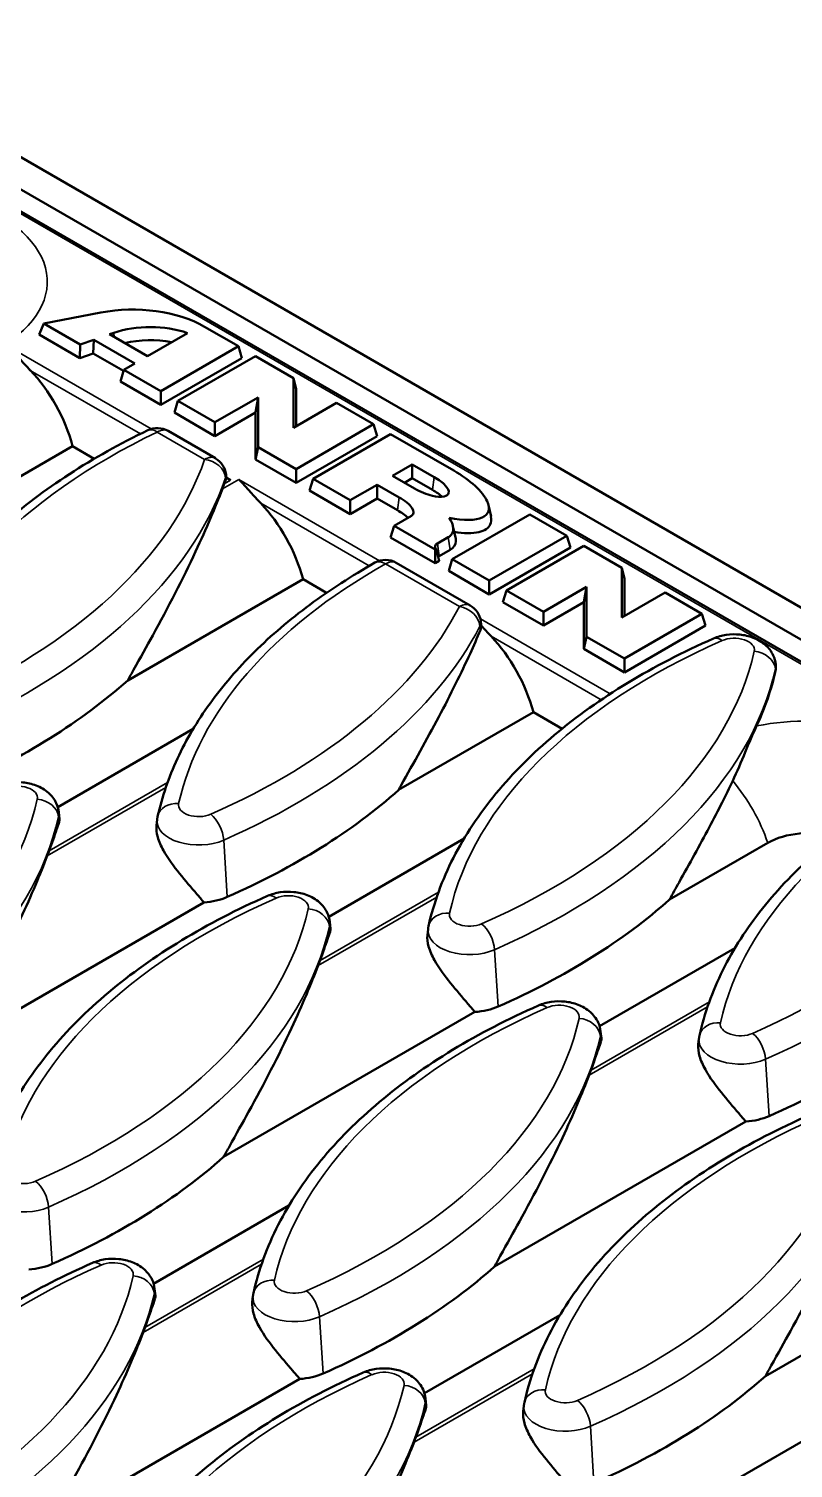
# Model space of a CAD drawing. Header units: millimetres. Extents: x 0 to 1485, y 0 to 1050.
# Drawn here: x 97.1 to 123.8, y 267.3 to 317.6 of the extents above; entities that cross this region are included whole.
import ezdxf

# ---------------------------------------------------------------- set-up
doc = ezdxf.new("R2010")
doc.units = ezdxf.units.MM
doc.header["$LTSCALE"] = 2.5
doc.layers.add('Sichtbar (ISO)', color=7, linetype='Continuous', lineweight=50)
doc.layers.add('Sichtbar schmal (ISO)', color=7, linetype='Continuous', lineweight=35)

msp = doc.modelspace()

# ---------------------------------------------------------------- linework, layer by layer
at = {"layer": 'Sichtbar (ISO)'}
for p, q in [((89.061, 317.555), (444.382, 112.41)), ((88.089, 316.993), (443.41, 111.848)), ((95.177, 312.133), (129.77, 292.16)), ((97.627, 307.271), (99.613, 307.654)), ((97.464, 306.885), (97.627, 307.271)), ((98.878, 306.069), (97.464, 306.885)), ((98.892, 306.541), (97.627, 307.271)), ((99.915, 306.896), (100.061, 306.946)), ((101.235, 306.133), (99.915, 306.896)), ((102.632, 306.939), (101.235, 306.133)), ((103.226, 307.161), (104.41, 306.477)), ((98.878, 306.069), (98.892, 306.541)), ((99.363, 306.705), (98.892, 306.541)), ((99.35, 306.232), (99.363, 306.705)), ((100.794, 305.878), (99.363, 306.705)), ((104.41, 306.477), (101.707, 304.916)), ((104.535, 306.069), (104.41, 306.477)), ((99.35, 306.232), (98.878, 306.069)), ((100.406, 305.623), (99.35, 306.232)), ((100.417, 305.661), (100.794, 305.878)), ((104.535, 306.069), (101.707, 304.436)), ((102.303, 304.572), (105.006, 306.133)), ((105.006, 306.133), (106.333, 305.368)), ((100.293, 305.252), (100.417, 305.661)), ((101.707, 304.916), (100.417, 305.661)), ((106.421, 304.98), (106.333, 305.368)), ((106.333, 305.368), (106.333, 303.633)), ((101.707, 304.436), (100.293, 305.252)), ((101.707, 304.436), (101.707, 304.916)), ((106.421, 304.98), (106.421, 303.684)), ((102.178, 304.164), (102.303, 304.572)), ((103.592, 303.828), (102.303, 304.572)), ((105.095, 304.695), (103.592, 303.828)), ((105.006, 304.164), (105.095, 304.695)), ((105.095, 302.96), (105.095, 304.695)), ((106.333, 303.633), (107.835, 304.5)), ((107.835, 304.5), (109.124, 303.756)), ((103.592, 303.347), (102.178, 304.164)), ((105.006, 304.164), (103.592, 303.347)), ((103.592, 303.347), (103.592, 303.828)), ((105.006, 302.531), (105.006, 304.164)), ((103.608, 302.569), (101.956, 303.523)), ((109.124, 303.756), (106.421, 302.195)), ((109.249, 303.347), (106.421, 301.714)), ((107.017, 301.851), (109.72, 303.412)), ((109.249, 303.347), (109.124, 303.756)), ((109.72, 303.412), (111.921, 302.141)), ((98.628, 302.991), (91.101, 298.645)), ((98.628, 302.991), (99.383, 302.555)), ((105.006, 302.531), (105.095, 302.96)), ((106.421, 302.195), (105.095, 302.96)), ((106.421, 301.714), (105.006, 302.531)), ((109.784, 301.959), (110.475, 302.358)), ((110.475, 301.878), (110.475, 302.358)), ((110.475, 302.358), (111.244, 301.914)), ((103.985, 301.95), (103.978, 302.008)), ((104.139, 301.807), (103.985, 301.896)), ((106.421, 301.714), (106.421, 302.195)), ((106.892, 301.442), (107.017, 301.851)), ((108.306, 301.106), (107.017, 301.851)), ((110.554, 301.515), (109.784, 301.959)), ((110.475, 301.878), (110.2, 301.719)), ((111.182, 301.469), (110.475, 301.878)), ((108.306, 300.626), (106.892, 301.442)), ((109.249, 301.65), (108.306, 301.106)), ((110.018, 301.206), (109.249, 301.65)), ((109.249, 301.17), (109.249, 301.65)), ((109.249, 301.17), (108.306, 300.626)), ((108.306, 300.626), (108.306, 301.106)), ((109.956, 300.762), (109.249, 301.17)), ((113.134, 300.936), (113.221, 300.534)), ((109.845, 300.218), (110.443, 300.563)), ((111.872, 299.047), (114.576, 300.608)), ((114.576, 300.608), (115.865, 299.864)), ((109.72, 299.809), (109.845, 300.218)), ((111.276, 298.911), (109.72, 299.809)), ((111.276, 299.391), (109.845, 300.218)), ((111.732, 299.818), (111.355, 299.6)), ((111.895, 300.208), (111.983, 299.806)), ((115.865, 299.864), (113.162, 298.303)), ((115.99, 299.456), (115.865, 299.864)), ((111.303, 299.407), (111.276, 299.391)), ((111.276, 298.911), (111.276, 299.391)), ((111.795, 299.374), (111.417, 299.156)), ((115.99, 299.456), (113.162, 297.823)), ((113.757, 297.959), (116.461, 299.52)), ((116.461, 299.52), (117.787, 298.754)), ((112.496, 297.438), (109.918, 298.926)), ((111.417, 298.993), (111.276, 298.911)), ((111.747, 298.639), (111.872, 299.047)), ((113.162, 298.303), (111.872, 299.047)), ((106.664, 298.352), (100.551, 294.822)), ((106.664, 298.352), (107.485, 297.877)), ((113.162, 297.823), (111.747, 298.639)), ((113.162, 297.823), (113.162, 298.303)), ((117.875, 298.367), (117.787, 298.754)), ((117.787, 298.754), (117.787, 297.019)), ((117.875, 298.367), (117.875, 297.07)), ((113.633, 297.55), (113.757, 297.959)), ((115.047, 297.214), (113.757, 297.959)), ((116.549, 298.082), (115.047, 297.214)), ((116.461, 297.55), (116.549, 298.082)), ((116.549, 296.347), (116.549, 298.082)), ((117.787, 297.019), (119.29, 297.887)), ((119.29, 297.887), (120.579, 297.142)), ((115.047, 296.734), (113.633, 297.55)), ((116.461, 297.55), (115.047, 296.734)), ((116.461, 295.917), (116.461, 297.55)), ((112.878, 296.775), (112.865, 296.88)), ((115.047, 296.734), (115.047, 297.214)), ((120.579, 297.142), (117.875, 295.581)), ((120.704, 296.734), (120.579, 297.142)), ((116.461, 295.917), (116.549, 296.347)), ((117.875, 295.581), (116.549, 296.347)), ((120.704, 296.734), (117.875, 295.101)), ((117.875, 295.101), (116.461, 295.917)), ((117.875, 295.101), (117.875, 295.581)), ((123.151, 295.38), (123.157, 295.327)), ((114.699, 293.712), (110, 290.999)), ((114.699, 293.712), (115.7, 293.135)), ((98.11, 290.4), (102.83, 293.126)), ((98.146, 290.222), (98.171, 289.983)), ((101.575, 289.966), (101.553, 289.761)), ((107.559, 286.577), (112.28, 289.303)), ((122.873, 289.153), (119.45, 287.177)), ((103.206, 287.077), (94.444, 282.018)), ((107.595, 286.399), (107.621, 286.16)), ((111.025, 286.143), (111.003, 285.939)), ((117.009, 282.755), (121.73, 285.48)), ((112.655, 283.254), (103.893, 278.195)), ((117.045, 282.576), (117.07, 282.338)), ((120.474, 282.32), (120.452, 282.116)), ((122.105, 279.431), (113.343, 274.373)), ((101.452, 273.773), (106.173, 276.499)), ((131.555, 275.609), (122.792, 270.55)), ((101.488, 273.595), (101.514, 273.356)), ((104.918, 273.339), (104.896, 273.135)), ((110.902, 269.95), (115.623, 272.676)), ((106.549, 270.45), (97.786, 265.391)), ((110.938, 269.772), (110.963, 269.534)), ((114.367, 269.516), (114.345, 269.312)), ((120.351, 266.128), (125.072, 268.853))]:
    msp.add_line(p, q, dxfattribs=at)
for centre, start, end in [((101.581, 302.873), 60, 115.6336), ((103.233, 301.919), 6.767, 60), ((109.543, 298.276), 60, 119.4653), ((112.121, 296.788), 7.0202, 60)]:
    msp.add_arc(centre, 0.75, start, end, dxfattribs=at)
for centre, major_axis, ratio, start_param, end_param in [((100.73, 305.72), (3.53, 0), 0.57735, 0.785398, 1.892547), ((101.336, 305.719), (2.479, 0), 0.57735, 1.020937, 2.111216), ((101.336, 305.311), (-2.391, 0), 0.57735, 4.394998, 5.095544), ((95.977, 302.968), (1.71, -3.626), 0.625236, 1.29016, 2.068717), ((104.139, 298.541), (-2, 3.464), 0.57735, 5.497787, 5.552027), ((79.017, 304.693), (25.441, 0), 0.57735, 6.064161, 6.076487), ((104.012, 298.329), (1.71, -3.626), 0.625236, 1.29016, 2.068717), ((111.559, 299.483), (-0.288, 0), 0.57735, 5.497787, 6.757648), ((111.559, 299.074), (-0.2, 0), 0.57735, 5.497787, 5.834393), ((112.047, 293.689), (1.71, -3.626), 0.625236, 1.29016, 2.068717), ((121.707, 295.275), (1.453, 0), 0.57735, 6.154897, 6.345089), ((79.017, 302.855), (-25.638, 0), 0.57735, 2.222684, 2.567922), ((97.916, 297.047), (25.441, 0), 0.57735, 6.02051, 6.154897), ((88.467, 299.033), (-25.638, 0), 0.57735, 2.222684, 2.567922), ((124.288, 288.337), (-2, 0), 0.57735, 4.23271, 5.497787), ((72.91, 291.888), (25.441, 0), 0.57735, 6.064161, 6.076487), ((103.02, 288.023), (-1.65, 0), 0.57735, 1.683917, 2.222684), ((97.916, 295.21), (-25.638, 0), 0.57735, 2.222684, 2.567922), ((82.36, 288.066), (25.441, 0), 0.57735, 6.064161, 6.076487), ((112.469, 284.201), (-1.65, 0), 0.57735, 1.683917, 2.222684), ((107.366, 291.387), (-25.638, 0), 0.57735, 2.222684, 2.567922), ((91.809, 284.243), (25.441, 0), 0.57735, 6.064161, 6.076487), ((121.919, 280.378), (-1.65, 0), 0.57735, 1.683917, 2.222684), ((82.36, 286.229), (-25.638, 0), 0.57735, 2.222684, 2.567922), ((96.913, 275.219), (-1.65, 0), 0.57735, 1.683917, 2.222684), ((91.809, 282.406), (-25.638, 0), 0.57735, 2.222684, 2.567922), ((76.253, 275.262), (25.441, 0), 0.57735, 6.064161, 6.076487), ((106.362, 271.397), (-1.65, 0), 0.57735, 1.683917, 2.222684), ((101.259, 278.583), (-25.638, 0), 0.57735, 2.222684, 2.567922), ((85.703, 271.439), (25.441, 0), 0.57735, 6.064161, 6.076487)]:
    msp.add_ellipse(centre, major_axis=major_axis, ratio=ratio, start_param=start_param, end_param=end_param, dxfattribs=at)
for points, knots in [([(97.152, 305.638), (97.016, 305.778), (96.888, 305.927), (96.631, 306.218), (96.503, 306.357), (96.386, 306.47)], [0.552461, 0.552461, 0.552461, 0.552461, 0.6766212, 0.6766212, 0.8134986, 0.8134986, 0.8134986, 0.8134986]), ([(92.144, 293.898), (92.315, 294.666), (92.586, 295.422), (93.313, 296.892), (93.769, 297.606), (94.852, 298.977), (95.479, 299.634), (96.886, 300.88), (97.667, 301.47), (99.365, 302.57), (100.281, 303.082), (101.256, 303.549)], [2.4844831, 2.4844831, 2.4844831, 2.4844831, 2.6343, 2.6343, 2.7841169, 2.7841169, 2.9339337, 2.9339337, 3.0837506, 3.0837506, 3.2335675, 3.2335675, 3.2335675, 3.2335675]), ([(105.187, 300.999), (105.063, 301.127), (104.937, 301.272), (104.7, 301.541), (104.548, 301.709), (104.421, 301.831)], [0.5543837, 0.5543837, 0.5543837, 0.5543837, 0.6659011, 0.6659011, 0.8136373, 0.8136373, 0.8136373, 0.8136373]), ([(111.244, 301.914), (111.4, 301.824), (111.535, 301.722), (111.625, 301.626), (111.717, 301.528), (111.766, 301.436), (111.743, 301.358), (111.728, 301.305), (111.667, 301.257), (111.582, 301.237), (111.467, 301.211), (111.329, 301.224), (111.179, 301.26), (110.977, 301.308), (110.75, 301.402), (110.554, 301.515)], [-1.570796, -1.570796, -1.570796, -1.570796, -0.932168, -0.932168, -0.932168, -0.277745, -0.277745, -0.277745, 0.167513, 0.167513, 0.167513, 0.766095, 0.766095, 0.766095, 1.570796, 1.570796, 1.570796, 1.570796]), ([(111.921, 302.141), (112.5, 301.807), (112.941, 301.4), (113.087, 301.074), (113.207, 300.807), (113.134, 300.607), (112.917, 300.504), (112.691, 300.398), (112.273, 300.387), (111.765, 300.495)], [1.570796, 1.570796, 1.570796, 1.570796, 2.461527, 2.461527, 2.461527, 3.189773, 3.189773, 3.189773, 3.945715, 3.945715, 3.945715, 3.945715]), ([(103.85, 301.501), (103.611, 300.881), (103.297, 300.125), (102.479, 298.371), (101.952, 297.356), (101.218, 296.023), (100.987, 295.612), (100.686, 295.069), (100.618, 294.946), (100.551, 294.822)], [5.610352, 5.610352, 5.610352, 5.610352, 6.256852, 6.256852, 7.009099, 7.009099, 7.296608, 7.296608, 7.380319, 7.380319, 7.380319, 7.380319]), ([(110.443, 300.563), (110.553, 300.626), (110.54, 300.731), (110.464, 300.84), (110.382, 300.958), (110.218, 301.091), (110.018, 301.206)], [0, 0, 0, 0, 0.754625, 0.754625, 0.754625, 1.570796, 1.570796, 1.570796, 1.570796]), ([(111.765, 300.495), (111.934, 300.237), (111.944, 300.018), (111.822, 299.888), (111.797, 299.862), (111.767, 299.838), (111.732, 299.818)], [2.3660499, 2.3660499, 2.3660499, 2.3660499, 3.0101547, 3.0101547, 3.0101547, 3.1415927, 3.1415927, 3.1415927, 3.1415927]), ([(113.22, 300.535), (113.243, 300.431), (113.235, 300.337), (113.195, 300.257), (113.133, 300.134), (112.997, 300.044), (112.799, 299.997), (112.577, 299.945), (112.278, 299.946), (111.94, 300.001)], [2.591618, 2.591618, 2.591618, 2.591618, 2.884889, 2.884889, 2.884889, 3.337393, 3.337393, 3.337393, 3.845079, 3.845079, 3.845079, 3.845079]), ([(111.983, 299.806), (111.993, 299.76), (111.996, 299.716), (111.994, 299.675), (111.986, 299.548), (111.918, 299.445), (111.795, 299.374)], [2.6218664, 2.6218664, 2.6218664, 2.6218664, 2.7490849, 2.7490849, 2.7490849, 3.1415927, 3.1415927, 3.1415927, 3.1415927]), ([(101.593, 290.076), (101.746, 290.76), (101.978, 291.435), (102.59, 292.754), (102.97, 293.397), (103.87, 294.641), (104.388, 295.242), (105.553, 296.391), (106.198, 296.941), (107.604, 297.98), (108.364, 298.471), (109.174, 298.929)], [2.4844831, 2.4844831, 2.4844831, 2.4844831, 2.6180719, 2.6180719, 2.7516607, 2.7516607, 2.8852495, 2.8852495, 3.0188382, 3.0188382, 3.152427, 3.152427, 3.152427, 3.152427]), ([(112.854, 296.579), (112.738, 296.307), (112.615, 296.029), (112.188, 295.094), (111.815, 294.334), (110.982, 292.759), (110.521, 291.949), (110.061, 291.111), (110.031, 291.056), (110, 290.999)], [1.228739, 1.228739, 1.228739, 1.228739, 1.471224, 1.471224, 2.049817, 2.049817, 2.628411, 2.628411, 2.668059, 2.668059, 2.668059, 2.668059]), ([(120.979, 296.283), (121.125, 296.347), (121.274, 296.387), (121.583, 296.432), (121.742, 296.436), (122.057, 296.405), (122.213, 296.37), (122.515, 296.254), (122.661, 296.174), (122.899, 295.96), (122.996, 295.842), (123.108, 295.599), (123.139, 295.492), (123.151, 295.38)], [3.275103, 3.275103, 3.275103, 3.275103, 3.678313, 3.678313, 4.097335, 4.097335, 4.515601, 4.515601, 4.926242, 4.926242, 5.237349, 5.237349, 5.435884, 5.435884, 5.435884, 5.435884]), ([(111.043, 286.253), (111.224, 287.063), (111.515, 287.86), (112.304, 289.407), (112.801, 290.156), (113.984, 291.59), (114.669, 292.274), (116.209, 293.566), (117.062, 294.173), (118.917, 295.297), (119.917, 295.815), (120.979, 296.283)], [2.4844831, 2.4844831, 2.4844831, 2.4844831, 2.6426072, 2.6426072, 2.8007312, 2.8007312, 2.9588553, 2.9588553, 3.1169793, 3.1169793, 3.2751034, 3.2751034, 3.2751034, 3.2751034]), ([(122.484, 293.233), (122.35, 292.944), (122.215, 292.621), (121.945, 291.973), (121.801, 291.629), (121.652, 291.317)], [-0.5015328, -0.5015328, -0.5015328, -0.5015328, -0.2650598, -0.2650598, 0, 0, 0, 0]), ([(120.492, 282.43), (120.665, 283.205), (120.94, 283.969), (121.678, 285.453), (122.141, 286.173), (123.242, 287.556), (123.879, 288.218), (125.31, 289.473), (126.104, 290.065), (127.829, 291.171), (128.761, 291.683), (129.752, 292.151)], [2.4844831, 2.4844831, 2.4844831, 2.4844831, 2.6358006, 2.6358006, 2.787118, 2.787118, 2.9384355, 2.9384355, 3.0897529, 3.0897529, 3.2410704, 3.2410704, 3.2410704, 3.2410704]), ([(95.974, 291.124), (96.119, 291.188), (96.269, 291.228), (96.577, 291.274), (96.736, 291.277), (97.051, 291.246), (97.207, 291.211), (97.509, 291.095), (97.656, 291.015), (97.893, 290.801), (97.99, 290.684), (98.102, 290.44), (98.134, 290.333), (98.146, 290.222)], [3.275103, 3.275103, 3.275103, 3.275103, 3.678313, 3.678313, 4.097335, 4.097335, 4.515601, 4.515601, 4.926242, 4.926242, 5.237349, 5.237349, 5.435884, 5.435884, 5.435884, 5.435884]), ([(121.652, 291.317), (121.532, 291.065), (121.408, 290.813), (121.004, 290.011), (120.672, 289.386), (120.142, 288.423), (119.96, 288.098), (119.668, 287.575), (119.558, 287.375), (119.45, 287.177)], [1.10232, 1.10232, 1.10232, 1.10232, 1.306744, 1.306744, 1.764445, 1.764445, 1.993296, 1.993296, 2.134279, 2.134279, 2.134279, 2.134279]), ([(98.157, 289.872), (98.129, 289.79), (98.1, 289.705), (97.995, 289.396), (97.909, 289.146), (97.81, 288.874)], [1.2694834, 1.2694834, 1.2694834, 1.2694834, 1.3818929, 1.3818929, 1.6649559, 1.6649559, 1.6649559, 1.6649559]), ([(98.171, 289.983), (98.174, 289.955), (98.171, 289.925), (98.161, 289.887), (98.159, 289.88), (98.157, 289.872)], [1.94452131, 1.94452131, 1.94452131, 1.94452131, 1.9896717, 1.9896717, 2.0005996, 2.0005996, 2.0005996, 2.0005996]), ([(103.206, 287.077), (103.128, 287.172), (103.046, 287.268), (102.766, 287.597), (102.56, 287.835), (102.159, 288.335), (101.962, 288.595), (101.714, 289.038), (101.639, 289.201), (101.554, 289.501), (101.54, 289.639), (101.553, 289.761)], [1.2625413, 1.2625413, 1.2625413, 1.2625413, 1.3515841, 1.3515841, 1.5621044, 1.5621044, 1.7726247, 1.7726247, 1.8811482, 1.8811482, 1.9808775, 1.9808775, 1.9808775, 1.9808775]), ([(101.575, 289.966), (101.576, 289.973), (101.577, 289.98), (101.579, 289.995), (101.58, 290.003), (101.582, 290.017), (101.583, 290.025), (101.586, 290.039), (101.587, 290.047), (101.59, 290.061), (101.592, 290.069), (101.593, 290.076)], [2.41809785, 2.41809785, 2.41809785, 2.41809785, 2.4313749, 2.4313749, 2.44465196, 2.44465196, 2.45792902, 2.45792902, 2.47120608, 2.47120608, 2.48448314, 2.48448314, 2.48448314, 2.48448314]), ([(97.743, 288.697), (97.504, 288.077), (97.19, 287.321), (96.373, 285.567), (95.845, 284.552), (95.111, 283.219), (94.88, 282.808), (94.579, 282.265), (94.511, 282.142), (94.444, 282.018)], [5.610352, 5.610352, 5.610352, 5.610352, 6.256852, 6.256852, 7.009099, 7.009099, 7.296608, 7.296608, 7.380319, 7.380319, 7.380319, 7.380319]), ([(95.486, 277.272), (95.667, 278.081), (95.959, 278.879), (96.748, 280.425), (97.245, 281.175), (98.428, 282.608), (99.113, 283.293), (100.652, 284.584), (101.506, 285.191), (103.36, 286.316), (104.361, 286.834), (105.423, 287.302)], [2.4844831, 2.4844831, 2.4844831, 2.4844831, 2.6426072, 2.6426072, 2.8007312, 2.8007312, 2.9588553, 2.9588553, 3.1169793, 3.1169793, 3.2751034, 3.2751034, 3.2751034, 3.2751034]), ([(105.423, 287.302), (105.569, 287.366), (105.718, 287.406), (106.026, 287.451), (106.185, 287.454), (106.501, 287.423), (106.657, 287.389), (106.958, 287.272), (107.105, 287.192), (107.343, 286.979), (107.439, 286.861), (107.552, 286.618), (107.583, 286.51), (107.595, 286.399)], [3.275103, 3.275103, 3.275103, 3.275103, 3.678313, 3.678313, 4.097335, 4.097335, 4.515601, 4.515601, 4.926242, 4.926242, 5.237349, 5.237349, 5.435884, 5.435884, 5.435884, 5.435884]), ([(111.025, 286.143), (111.025, 286.15), (111.026, 286.158), (111.028, 286.173), (111.029, 286.18), (111.031, 286.195), (111.033, 286.202), (111.035, 286.217), (111.037, 286.224), (111.04, 286.239), (111.041, 286.246), (111.043, 286.253)], [2.41809785, 2.41809785, 2.41809785, 2.41809785, 2.4313749, 2.4313749, 2.44465196, 2.44465196, 2.45792902, 2.45792902, 2.47120608, 2.47120608, 2.48448314, 2.48448314, 2.48448314, 2.48448314]), ([(107.606, 286.049), (107.579, 285.968), (107.55, 285.882), (107.445, 285.573), (107.358, 285.324), (107.259, 285.051)], [1.2694834, 1.2694834, 1.2694834, 1.2694834, 1.3818929, 1.3818929, 1.6649559, 1.6649559, 1.6649559, 1.6649559]), ([(107.62, 286.16), (107.623, 286.133), (107.621, 286.103), (107.611, 286.064), (107.609, 286.057), (107.606, 286.049)], [1.94452131, 1.94452131, 1.94452131, 1.94452131, 1.9896717, 1.9896717, 2.0005996, 2.0005996, 2.0005996, 2.0005996]), ([(112.655, 283.254), (112.577, 283.349), (112.496, 283.445), (112.215, 283.774), (112.009, 284.012), (111.608, 284.512), (111.411, 284.773), (111.163, 285.215), (111.089, 285.378), (111.004, 285.678), (110.99, 285.816), (111.003, 285.939)], [1.2625413, 1.2625413, 1.2625413, 1.2625413, 1.3515841, 1.3515841, 1.5621044, 1.5621044, 1.7726247, 1.7726247, 1.8811482, 1.8811482, 1.9808775, 1.9808775, 1.9808775, 1.9808775]), ([(107.193, 284.874), (106.954, 284.255), (106.64, 283.498), (105.822, 281.744), (105.295, 280.729), (104.56, 279.396), (104.33, 278.986), (104.029, 278.442), (103.961, 278.319), (103.893, 278.195)], [5.610352, 5.610352, 5.610352, 5.610352, 6.256852, 6.256852, 7.009099, 7.009099, 7.296608, 7.296608, 7.380319, 7.380319, 7.380319, 7.380319]), ([(104.936, 273.449), (105.117, 274.259), (105.408, 275.056), (106.197, 276.603), (106.694, 277.352), (107.877, 278.786), (108.563, 279.47), (110.102, 280.762), (110.955, 281.368), (112.81, 282.493), (113.811, 283.011), (114.873, 283.479)], [2.4844831, 2.4844831, 2.4844831, 2.4844831, 2.6426072, 2.6426072, 2.8007312, 2.8007312, 2.9588553, 2.9588553, 3.1169793, 3.1169793, 3.2751034, 3.2751034, 3.2751034, 3.2751034]), ([(114.873, 283.479), (115.018, 283.543), (115.168, 283.583), (115.476, 283.628), (115.635, 283.632), (115.95, 283.6), (116.106, 283.566), (116.408, 283.45), (116.555, 283.37), (116.792, 283.156), (116.889, 283.038), (117.001, 282.795), (117.033, 282.688), (117.045, 282.576)], [3.275103, 3.275103, 3.275103, 3.275103, 3.678313, 3.678313, 4.097335, 4.097335, 4.515601, 4.515601, 4.926242, 4.926242, 5.237349, 5.237349, 5.435884, 5.435884, 5.435884, 5.435884]), ([(117.056, 282.226), (117.028, 282.145), (116.999, 282.059), (116.894, 281.751), (116.808, 281.501), (116.709, 281.229)], [1.2694834, 1.2694834, 1.2694834, 1.2694834, 1.3818929, 1.3818929, 1.6649559, 1.6649559, 1.6649559, 1.6649559]), ([(117.07, 282.338), (117.073, 282.31), (117.07, 282.28), (117.06, 282.242), (117.058, 282.234), (117.056, 282.226)], [1.94452131, 1.94452131, 1.94452131, 1.94452131, 1.9896717, 1.9896717, 2.0005996, 2.0005996, 2.0005996, 2.0005996]), ([(120.474, 282.32), (120.475, 282.328), (120.476, 282.335), (120.478, 282.35), (120.479, 282.357), (120.481, 282.372), (120.482, 282.379), (120.485, 282.394), (120.486, 282.401), (120.489, 282.416), (120.491, 282.423), (120.492, 282.43)], [2.41809785, 2.41809785, 2.41809785, 2.41809785, 2.4313749, 2.4313749, 2.44465196, 2.44465196, 2.45792902, 2.45792902, 2.47120608, 2.47120608, 2.48448314, 2.48448314, 2.48448314, 2.48448314]), ([(122.105, 279.431), (122.027, 279.527), (121.945, 279.623), (121.665, 279.951), (121.459, 280.189), (121.058, 280.69), (120.861, 280.95), (120.613, 281.393), (120.538, 281.556), (120.453, 281.855), (120.439, 281.994), (120.452, 282.116)], [1.2625413, 1.2625413, 1.2625413, 1.2625413, 1.3515841, 1.3515841, 1.5621044, 1.5621044, 1.7726247, 1.7726247, 1.8811482, 1.8811482, 1.9808775, 1.9808775, 1.9808775, 1.9808775]), ([(116.642, 281.052), (116.403, 280.432), (116.089, 279.676), (115.272, 277.921), (114.744, 276.906), (114.01, 275.573), (113.779, 275.163), (113.478, 274.62), (113.41, 274.496), (113.343, 274.373)], [5.610352, 5.610352, 5.610352, 5.610352, 6.256852, 6.256852, 7.009099, 7.009099, 7.296608, 7.296608, 7.380319, 7.380319, 7.380319, 7.380319]), ([(114.385, 269.626), (114.566, 270.436), (114.858, 271.234), (115.647, 272.78), (116.144, 273.529), (117.327, 274.963), (118.012, 275.647), (119.551, 276.939), (120.405, 277.546), (122.259, 278.671), (123.26, 279.188), (124.322, 279.656)], [2.4844831, 2.4844831, 2.4844831, 2.4844831, 2.6426072, 2.6426072, 2.8007312, 2.8007312, 2.9588553, 2.9588553, 3.1169793, 3.1169793, 3.2751034, 3.2751034, 3.2751034, 3.2751034]), ([(126.092, 277.229), (125.853, 276.609), (125.539, 275.853), (124.721, 274.099), (124.194, 273.084), (123.46, 271.751), (123.229, 271.34), (122.928, 270.797), (122.86, 270.674), (122.792, 270.55)], [5.610352, 5.610352, 5.610352, 5.610352, 6.256852, 6.256852, 7.009099, 7.009099, 7.296608, 7.296608, 7.380319, 7.380319, 7.380319, 7.380319]), ([(89.625, 265.361), (89.868, 266.101), (90.202, 266.826), (91.044, 268.23), (91.551, 268.91), (92.723, 270.21), (93.388, 270.831), (94.858, 272.006), (95.665, 272.559), (97.402, 273.588), (98.333, 274.064), (99.316, 274.497)], [2.5430011, 2.5430011, 2.5430011, 2.5430011, 2.6894216, 2.6894216, 2.835842, 2.835842, 2.9822625, 2.9822625, 3.1286829, 3.1286829, 3.2751034, 3.2751034, 3.2751034, 3.2751034]), ([(99.316, 274.497), (99.462, 274.562), (99.611, 274.602), (99.92, 274.647), (100.079, 274.65), (100.394, 274.619), (100.55, 274.584), (100.851, 274.468), (100.998, 274.388), (101.236, 274.175), (101.333, 274.057), (101.445, 273.813), (101.476, 273.706), (101.488, 273.595)], [3.275103, 3.275103, 3.275103, 3.275103, 3.678313, 3.678313, 4.097335, 4.097335, 4.515601, 4.515601, 4.926242, 4.926242, 5.237349, 5.237349, 5.435884, 5.435884, 5.435884, 5.435884]), ([(101.499, 273.245), (101.428, 273.033), (101.345, 272.787), (101.222, 272.442), (101.188, 272.346), (101.152, 272.247)], [1.2744847, 1.2744847, 1.2744847, 1.2744847, 1.5601918, 1.5601918, 1.6631773, 1.6631773, 1.6631773, 1.6631773]), ([(101.513, 273.356), (101.517, 273.328), (101.514, 273.299), (101.504, 273.26), (101.502, 273.253), (101.499, 273.245)], [1.94452131, 1.94452131, 1.94452131, 1.94452131, 1.9896717, 1.9896717, 2.0005996, 2.0005996, 2.0005996, 2.0005996]), ([(104.918, 273.339), (104.919, 273.346), (104.919, 273.354), (104.921, 273.368), (104.922, 273.376), (104.925, 273.391), (104.926, 273.398), (104.928, 273.413), (104.93, 273.42), (104.933, 273.434), (104.934, 273.442), (104.936, 273.449)], [2.41809785, 2.41809785, 2.41809785, 2.41809785, 2.4313749, 2.4313749, 2.44465196, 2.44465196, 2.45792902, 2.45792902, 2.47120608, 2.47120608, 2.48448314, 2.48448314, 2.48448314, 2.48448314]), ([(106.549, 270.45), (106.47, 270.545), (106.389, 270.641), (106.109, 270.97), (105.902, 271.208), (105.501, 271.708), (105.304, 271.969), (105.057, 272.411), (104.982, 272.574), (104.897, 272.874), (104.883, 273.012), (104.896, 273.135)], [1.2625413, 1.2625413, 1.2625413, 1.2625413, 1.3515841, 1.3515841, 1.5621044, 1.5621044, 1.7726247, 1.7726247, 1.8811482, 1.8811482, 1.9808775, 1.9808775, 1.9808775, 1.9808775]), ([(101.086, 272.07), (100.847, 271.45), (100.533, 270.694), (99.715, 268.94), (99.188, 267.925), (98.454, 266.592), (98.223, 266.181), (97.922, 265.638), (97.854, 265.515), (97.786, 265.391)], [5.610352, 5.610352, 5.610352, 5.610352, 6.256852, 6.256852, 7.009099, 7.009099, 7.296608, 7.296608, 7.380319, 7.380319, 7.380319, 7.380319]), ([(98.829, 260.645), (99.01, 261.455), (99.301, 262.252), (100.09, 263.799), (100.588, 264.548), (101.77, 265.981), (102.456, 266.666), (103.995, 267.957), (104.849, 268.564), (106.703, 269.689), (107.704, 270.207), (108.766, 270.675)], [2.4844831, 2.4844831, 2.4844831, 2.4844831, 2.6426072, 2.6426072, 2.8007312, 2.8007312, 2.9588553, 2.9588553, 3.1169793, 3.1169793, 3.2751034, 3.2751034, 3.2751034, 3.2751034]), ([(108.766, 270.675), (108.911, 270.739), (109.061, 270.779), (109.369, 270.824), (109.528, 270.828), (109.843, 270.796), (110, 270.762), (110.301, 270.646), (110.448, 270.565), (110.686, 270.352), (110.782, 270.234), (110.894, 269.991), (110.926, 269.884), (110.938, 269.772)], [3.275103, 3.275103, 3.275103, 3.275103, 3.678313, 3.678313, 4.097335, 4.097335, 4.515601, 4.515601, 4.926242, 4.926242, 5.237349, 5.237349, 5.435884, 5.435884, 5.435884, 5.435884]), ([(110.949, 269.422), (110.877, 269.21), (110.794, 268.964), (110.672, 268.619), (110.638, 268.523), (110.602, 268.424)], [1.2744847, 1.2744847, 1.2744847, 1.2744847, 1.5601918, 1.5601918, 1.6631773, 1.6631773, 1.6631773, 1.6631773]), ([(110.963, 269.533), (110.966, 269.506), (110.964, 269.476), (110.954, 269.438), (110.951, 269.43), (110.949, 269.422)], [1.94452131, 1.94452131, 1.94452131, 1.94452131, 1.9896717, 1.9896717, 2.0005996, 2.0005996, 2.0005996, 2.0005996]), ([(115.998, 266.627), (115.92, 266.722), (115.838, 266.819), (115.558, 267.147), (115.352, 267.385), (114.951, 267.886), (114.754, 268.146), (114.506, 268.589), (114.431, 268.752), (114.347, 269.051), (114.332, 269.19), (114.345, 269.312)], [1.2625413, 1.2625413, 1.2625413, 1.2625413, 1.3515841, 1.3515841, 1.5621044, 1.5621044, 1.7726247, 1.7726247, 1.8811482, 1.8811482, 1.9808775, 1.9808775, 1.9808775, 1.9808775]), ([(114.367, 269.516), (114.368, 269.524), (114.369, 269.531), (114.371, 269.546), (114.372, 269.553), (114.374, 269.568), (114.375, 269.575), (114.378, 269.59), (114.379, 269.597), (114.382, 269.612), (114.384, 269.619), (114.385, 269.626)], [2.41809785, 2.41809785, 2.41809785, 2.41809785, 2.4313749, 2.4313749, 2.44465196, 2.44465196, 2.45792902, 2.45792902, 2.47120608, 2.47120608, 2.48448314, 2.48448314, 2.48448314, 2.48448314]), ([(110.536, 268.247), (110.297, 267.628), (109.982, 266.872), (109.165, 265.117), (108.638, 264.102), (107.903, 262.769), (107.672, 262.359), (107.371, 261.816), (107.303, 261.692), (107.236, 261.568)], [5.610352, 5.610352, 5.610352, 5.610352, 6.256852, 6.256852, 7.009099, 7.009099, 7.296608, 7.296608, 7.380319, 7.380319, 7.380319, 7.380319])]:
    msp.add_open_spline(points, degree=3, knots=knots, dxfattribs=at)
for points, degree in [([(103.973, 301.834), (103.954, 301.783), (103.936, 301.731), (103.916, 301.678)], 3), ([(103.986, 301.89), (103.984, 301.872), (103.979, 301.853), (103.973, 301.834)], 3), ([(103.985, 301.95), (103.987, 301.932), (103.987, 301.914), (103.985, 301.896)], 3), ([(103.985, 301.896), (103.986, 301.894), (103.986, 301.892), (103.986, 301.89)], 3), ([(111.515, 301.227), (111.431, 301.308), (111.314, 301.393), (111.182, 301.469)], 3), ([(110.318, 300.491), (110.232, 300.58), (110.104, 300.676), (109.956, 300.762)], 3), ([(111.417, 298.993), (111.365, 299.165), (111.303, 299.407)], 2), ([(112.88, 296.682), (112.877, 296.647), (112.868, 296.612), (112.854, 296.579)], 3), ([(112.882, 296.736), (112.881, 296.749), (112.88, 296.762), (112.878, 296.775)], 3), ([(112.882, 296.736), (112.883, 296.718), (112.882, 296.7), (112.88, 296.682)], 3), ([(113.222, 296.36), (113.103, 296.483), (112.99, 296.613), (112.882, 296.736)], 3)]:
    msp.add_open_spline(points, degree=degree, dxfattribs=at)
at = {"layer": 'Sichtbar schmal (ISO)'}
for p, q in [((95.186, 312.043), (129.69, 292.122)), ((100.075, 306.803), (100.061, 306.946)), ((101.37, 303.593), (96.386, 306.47)), ((97.152, 305.638), (100.992, 303.421)), ((101.581, 303.486), (103.233, 302.532)), ((104.421, 301.831), (103.85, 301.501)), ((109.332, 298.996), (104.421, 301.831)), ((111.182, 301.469), (111.244, 301.914)), ((103.916, 301.678), (104.139, 301.807)), ((105.187, 300.999), (108.972, 298.814)), ((109.956, 300.762), (110.018, 301.206)), ((111.795, 299.374), (111.732, 299.818)), ((111.417, 299.156), (111.355, 299.6)), ((109.543, 298.888), (112.121, 297.4)), ((117.378, 294.351), (112.85, 296.965)), ((113.222, 296.36), (117.064, 294.142)), ((123.142, 295.222), (123.148, 295.168)), ((101.877, 291.084), (97.743, 288.697)), ((97.81, 288.874), (101.938, 291.258)), ((98.136, 290.063), (98.157, 289.872)), ((103.898, 289.25), (104.021, 287.266)), ((111.327, 287.261), (107.193, 284.874)), ((107.259, 285.051), (111.388, 287.435)), ((107.586, 286.24), (107.606, 286.049)), ((113.347, 285.427), (113.47, 283.443)), ((120.776, 283.438), (116.642, 281.052)), ((116.709, 281.229), (120.837, 283.612)), ((117.035, 282.418), (117.056, 282.226)), ((122.797, 281.604), (122.92, 279.621)), ((97.791, 276.445), (97.914, 274.462)), ((105.22, 274.457), (101.086, 272.07)), ((101.152, 272.247), (105.281, 274.631)), ((101.479, 273.436), (101.499, 273.245)), ((107.241, 272.623), (107.363, 270.639)), ((110.602, 268.424), (114.731, 270.808)), ((114.669, 270.634), (110.536, 268.247)), ((110.929, 269.614), (110.949, 269.422)), ((116.69, 268.8), (116.813, 266.817))]:
    msp.add_line(p, q, dxfattribs=at)
for centre, major_axis, ratio, start_param, end_param in [((92.146, 308.731), (5.597, 0), 0.57735, 5.497787, 7.372118), ((117.361, 292.524), (-24.688, 0), 0.57735, 5.405812, 6.154897), ((101.581, 302.873), (-0.324, 0.676), 0.521883, 5.539733, 6.283185), ((101.581, 302.873), (0.375, 0.65), 0.57735, 0, 0.785398), ((79.017, 305.305), (24.688, 0), 0.57735, 5.364276, 6.087366), ((103.233, 301.919), (0.375, 0.65), 0.57735, 0, 0.785398), ((103.233, 301.919), (0.709, -0.244), 0.800892, 0.355785, 1.839315), ((79.017, 304.746), (25.435, 0), 0.57735, 5.364276, 6.087366), ((103.233, 301.919), (0.745, 0.088), 0.597946, 6.019929, 6.283185), ((126.81, 288.701), (-24.688, 0), 0.57735, 5.486953, 6.154897), ((109.543, 298.276), (-0.369, 0.653), 0.571061, 5.503146, 6.283185), ((109.543, 298.276), (0.375, 0.65), 0.57735, 0, 0.785398), ((88.467, 301.482), (24.688, 0), 0.57735, 5.364276, 5.992751), ((112.121, 296.788), (0.375, 0.65), 0.57735, 0, 0.785398), ((112.121, 296.788), (0.666, -0.345), 0.782301, 0.472064, 1.955594), ((112.121, 296.788), (0.744, 0.092), 0.594649, 5.923152, 6.283185), ((88.467, 300.923), (25.435, 0), 0.57735, 5.364276, 5.992751), ((121.282, 295.597), (-0.302, 0.686), 0.495359, 5.556196, 6.283185), ((121.707, 295.888), (0.7, 0), 0.57735, 6.154897, 8.505869), ((136.26, 284.878), (-24.688, 0), 0.57735, 5.364276, 6.154897), ((97.916, 297.66), (24.688, 0), 0.57735, 5.364276, 6.154897), ((122.401, 295.224), (0.732, -0.164), 0.809787, 0.26626, 1.74979), ((121.707, 295.329), (1.447, 0), 0.57735, 6.154897, 6.345089), ((97.916, 297.101), (25.435, 0), 0.57735, 5.364276, 6.154897), ((124.288, 290.174), (-5.597, 0), 0.57735, 3.679489, 5.040429), ((145.709, 281.056), (-24.688, 0), 0.57735, 5.398309, 6.154897), ((120.33, 289.193), (2, -3.464), 0.57735, 1.238215, 1.869855), ((96.701, 290.729), (0.7, 0), 0.57735, 6.154897, 8.505869), ((107.366, 293.837), (24.688, 0), 0.57735, 5.364276, 6.096379), ((72.91, 292.501), (24.688, 0), 0.57735, 5.364276, 6.154897), ((97.395, 290.065), (0.732, -0.164), 0.809787, 0.26626, 1.74979), ((102.325, 289.912), (-0.732, 0.164), 0.809787, 4.891383, 6.283185), ((103.02, 290.473), (-0.7, 0), 0.57735, 6.154897, 8.505869), ((107.366, 293.278), (25.435, 0), 0.57735, 5.364276, 6.096379), ((72.91, 291.942), (25.435, 0), 0.57735, 5.364276, 6.154897), ((96.701, 290.17), (1.447, 0), 0.57735, 6.154897, 6.345089), ((103.02, 289.914), (-1.447, 0), 0.57735, 6.221282, 8.505869), ((103.445, 289.539), (0.302, -0.686), 0.495359, 0.931074, 2.414604), ((105.726, 286.615), (-0.302, 0.686), 0.495359, 5.556196, 6.283185), ((106.15, 286.906), (0.7, 0), 0.57735, 6.154897, 8.505869), ((120.703, 275.897), (-24.688, 0), 0.57735, 5.364276, 6.154897), ((82.36, 288.678), (24.688, 0), 0.57735, 5.364276, 6.154897), ((106.845, 286.242), (0.732, -0.164), 0.809787, 0.26626, 1.74979), ((106.15, 286.347), (1.447, 0), 0.57735, 6.154897, 6.345089), ((111.775, 286.09), (-0.732, 0.164), 0.809787, 4.891383, 6.283185), ((112.469, 286.65), (-0.7, 0), 0.57735, 6.154897, 8.505869), ((112.894, 285.716), (0.302, -0.686), 0.495359, 0.931074, 2.414604), ((82.36, 288.119), (25.435, 0), 0.57735, 5.364276, 6.154897), ((112.469, 286.091), (-1.447, 0), 0.57735, 6.221282, 8.505869), ((130.153, 272.074), (-24.688, 0), 0.57735, 5.364276, 6.154897), ((115.175, 282.793), (-0.302, 0.686), 0.495359, 5.556196, 6.283185), ((115.6, 283.084), (0.7, 0), 0.57735, 6.154897, 8.505869), ((91.809, 284.855), (24.688, 0), 0.57735, 5.364276, 6.154897), ((116.294, 282.419), (0.732, -0.164), 0.809787, 0.26626, 1.74979), ((121.224, 282.267), (-0.732, 0.164), 0.809787, 4.891383, 6.283185), ((121.919, 282.828), (-0.7, 0), 0.57735, 6.154897, 8.505869), ((91.809, 284.296), (25.435, 0), 0.57735, 5.364276, 6.154897), ((115.6, 282.525), (1.447, 0), 0.57735, 6.154897, 6.345089), ((121.919, 282.269), (-1.447, 0), 0.57735, 6.221282, 8.505869), ((122.344, 281.894), (0.302, -0.686), 0.495359, 0.931074, 2.414604), ((139.602, 268.252), (-24.688, 0), 0.57735, 5.364276, 6.154897), ((101.259, 281.033), (24.688, 0), 0.57735, 5.364276, 6.154897), ((101.259, 280.474), (25.435, 0), 0.57735, 5.364276, 6.154897), ((96.913, 277.669), (-0.7, 0), 0.57735, 6.154897, 8.505869), ((97.338, 276.735), (-0.302, 0.686), 0.495359, 4.072667, 5.556196), ((96.913, 277.11), (-1.447, 0), 0.57735, 6.221282, 8.505869), ((114.597, 263.093), (-24.688, 0), 0.57735, 5.364276, 6.096379), ((99.619, 273.811), (-0.302, 0.686), 0.495359, 5.556196, 6.283185), ((100.044, 274.102), (0.7, 0), 0.57735, 6.154897, 8.505869), ((76.253, 275.874), (24.688, 0), 0.57735, 5.398309, 6.154897), ((100.738, 273.438), (0.732, -0.164), 0.809787, 0.26626, 1.74979), ((105.668, 273.285), (-0.732, 0.164), 0.809787, 4.891383, 6.283185), ((106.362, 273.846), (-0.7, 0), 0.57735, 6.154897, 8.505869), ((76.253, 275.315), (25.435, 0), 0.57735, 5.398309, 6.154897), ((100.044, 273.543), (1.447, 0), 0.57735, 6.154897, 6.345089), ((106.362, 273.287), (-1.447, 0), 0.57735, 6.221282, 8.505869), ((106.787, 272.912), (0.302, -0.686), 0.495359, 0.931074, 2.414604), ((109.068, 269.988), (-0.302, 0.686), 0.495359, 5.556196, 6.283185), ((109.493, 270.279), (0.7, 0), 0.57735, 6.154897, 8.505869), ((124.046, 259.27), (-24.688, 0), 0.57735, 5.364276, 6.154897), ((85.703, 272.051), (24.688, 0), 0.57735, 5.364276, 6.154897), ((110.188, 269.615), (0.732, -0.164), 0.809787, 0.26626, 1.74979), ((109.493, 269.72), (1.447, 0), 0.57735, 6.154897, 6.345089), ((115.117, 269.463), (-0.732, 0.164), 0.809787, 4.891383, 6.283185), ((115.812, 270.023), (-0.7, 0), 0.57735, 6.154897, 8.505869), ((116.237, 269.09), (-0.302, 0.686), 0.495359, 4.072667, 5.556196), ((85.703, 271.492), (25.435, 0), 0.57735, 5.364276, 6.154897), ((115.812, 269.464), (-1.447, 0), 0.57735, 6.221282, 8.505869)]:
    msp.add_ellipse(centre, major_axis=major_axis, ratio=ratio, start_param=start_param, end_param=end_param, dxfattribs=at)
for points in [[(103.966, 301.889), (103.968, 301.87), (103.971, 301.852), (103.973, 301.834)], [(112.837, 296.718), (112.842, 296.672), (112.848, 296.625), (112.854, 296.579)]]:
    msp.add_open_spline(points, degree=3, dxfattribs=at)

doc.saveas('drawing.dxf')
